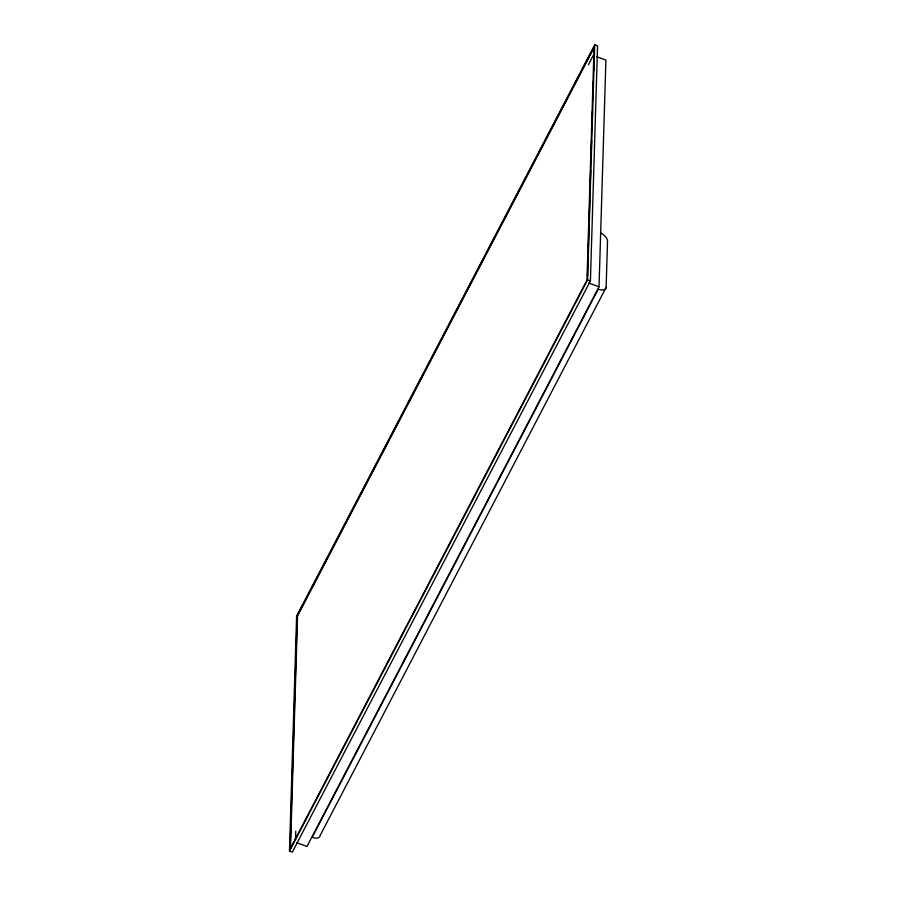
<?xml version="1.0" encoding="UTF-8"?>
<svg xmlns="http://www.w3.org/2000/svg" width="897" height="897" viewBox="0 0 897 897"><rect width="100%" height="100%" fill="white"/><g stroke="black" fill="none" stroke-linecap="round" stroke-linejoin="round"><path stroke-width="1.35" d="M289.473 851.096L296.604 616.104L594.711 44.85L597.559 45.904L590.417 280.896L292.31 852.15L289.473 851.096L587.569 279.842L594.711 44.85M290.471 849.156L297.557 615.869L594.419 46.98M295.505 839.525L295.752 831.205M587.468 276.085L587.972 259.323M588.354 246.742L588.858 229.98M589.206 218.812L589.8 199.246M590.091 189.469L590.686 169.914M591.022 158.735L591.583 140.582M591.919 129.403L592.469 111.239M592.805 100.072L593.366 81.907M593.702 70.728L594.251 52.575M296.739 842.687L306.965 846.488L599.028 286.805L605.912 60.133L596.965 56.803M606.125 287.432A8.488 4.317 27.6 0 1 598.198 289.193L312.167 837.316A8.488 4.317 27.6 0 0 320.094 835.556L606.125 287.432L607.527 241.158A10.73 5.46 27.6 0 0 600.407 232.749M588.421 64.73L594.453 53.17M587.569 279.842L590.417 280.896M588.802 283.004L599.028 286.805M297.199 615.768L290.112 849.055L586.974 280.178L594.061 46.891L297.199 615.768"/></g></svg>
